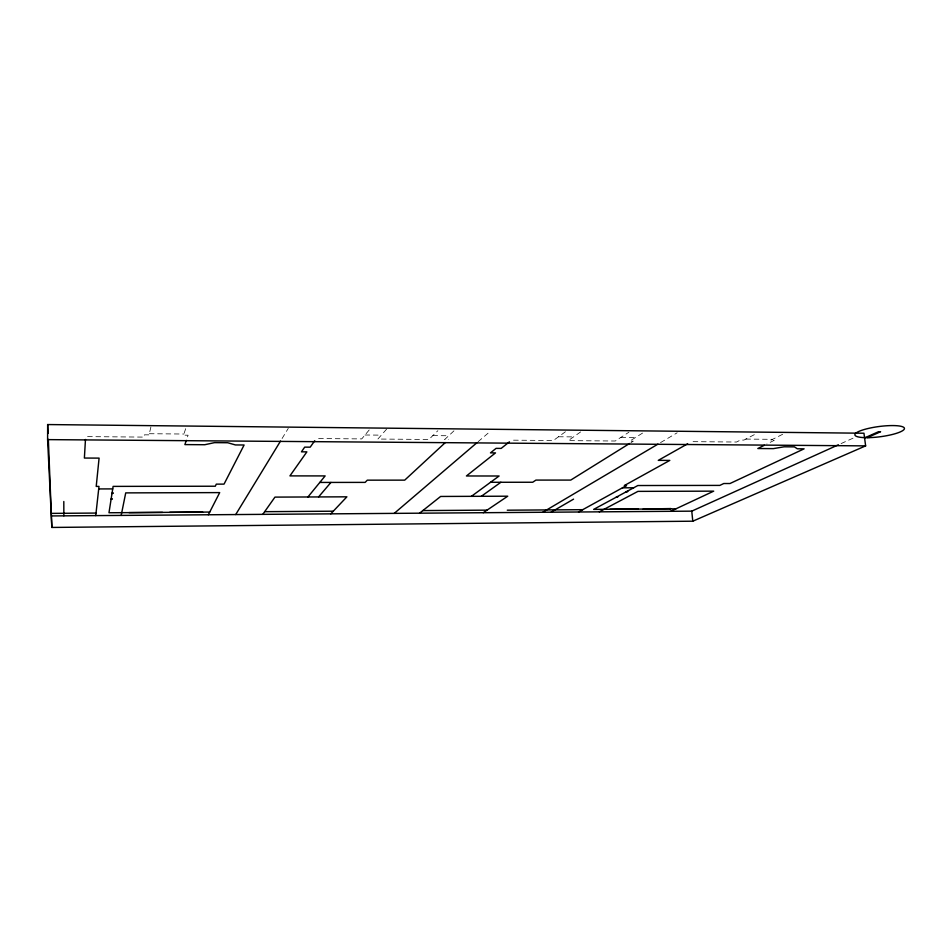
<?xml version="1.0" encoding="UTF-8"?>
<svg xmlns="http://www.w3.org/2000/svg" width="952" height="952" viewBox="0 0 952 952"><rect width="100%" height="100%" fill="white"/><g stroke="black" fill="none" stroke-linecap="round" stroke-linejoin="round"><path stroke-width="0.71" stroke-dasharray="4.76 3.57" d="M150.892 426.996L149.059 434.862L144.418 434.826L143.919 437.099L85.632 436.611M185.664 428.697L183.534 435.159L188.091 435.207L186.759 439.086M282.078 438.527L288.254 428.388M369.174 429.995L361.736 438.908L316.302 438.527M386.595 429.162L377.896 439.039L428.888 439.467L437.872 430.697M453.937 430.863L444.596 439.598L448.487 439.634M478.106 441.716L490.411 431.197M565.428 431.756L553.374 440.502L511.545 440.157M580.637 431.91L568.249 440.621L615.23 441.014L628.903 432.22M642.541 433.1L629.712 441.133L633.294 441.169L630.795 442.716M660.521 442.62L677.158 432.791M754.329 434.659L743.94 440.074L740.358 440.05L736.598 442.025L691.485 441.645M782.627 434.302L770.644 440.312L774.19 440.348L766.812 444.037M841.08 443.584L854.539 437.503M364.997 434.993L381.335 435.147M432.839 435.611L448.701 435.754M558.527 436.766L573.544 436.897M620.954 437.337L635.567 437.468M149.321 433.719L183.915 434.029M745.844 439.086L772.619 439.324"/><path stroke-width="1.43" d="M51.848 527.444L47.6 439.622L47.659 424.556L863.952 433.231L865.63 445.881L692.794 521.196L51.848 527.444L48.338 439.36M85.466 439.479L84.383 458.055L99.091 458.114L96.211 486.412L98.984 486.412L95.747 515.603M121.178 515.413L125.724 492.886L219.698 492.6L208.345 514.758M129.032 512.616L162.53 512.39M186.318 440.383L184.878 444.596L204.775 444.727L214.486 442.644L227.695 442.74L235.418 444.941L244.105 445L224.041 484.128L216.306 484.14L215.283 486.222L113.109 486.389L108.98 512.759L209.726 512.057M169.718 512.331L202.657 512.105M235.715 514.556L280.531 441.062M262.776 514.354L274.95 497.111L346.885 496.825L330.772 513.854M314.755 440.728L310.197 447.166L304.688 447.131L301.451 451.831L306.889 451.855L289.92 475.893L325.132 475.917L307.936 496.98M318.575 496.944L330.939 482.426M445.286 442.597L404.719 480.141L367.293 480.165L365.14 482.39L319.812 482.438M394.235 513.378L476.988 442.668M419.558 513.188L440.633 496.456L507.737 496.194L483.247 512.712M509.439 441.835L501.157 448.404L496.075 448.368L490.482 452.866L495.504 452.902L466.42 475.976L499.11 476L471.395 496.337M481.319 496.301L500.883 482.271M629.546 443.501L570.748 480.082L535.94 480.094L532.703 482.248L490.542 482.283M542.735 512.271L657.963 444.132M551.101 512.2L573.568 499.145M687.653 443.81L658.272 460.363L669.803 460.411L624.333 485.556L626.547 485.556L578.518 511.998M599.284 511.843L637.947 491.375L713.702 491.149L670.624 511.307M609.982 509.296L637.971 508.784L637.328 509.106M764.349 445.262L757.828 448.523L773.357 448.63L784.115 446.797L794.42 446.869L797.312 448.785L804.107 448.832L730.005 483.521L723.782 483.521L719.831 485.401L637.852 485.532L593.631 509.403L675.92 508.832M643.195 509.058L670.803 508.558L670.137 508.88M51.884 515.936L691.759 511.153L838.391 444.798M865.225 437.646L878.529 431.708L880.588 431.732L867.26 437.67M264.668 511.676L333.271 511.2M422.843 510.581L487.067 510.141M51.765 513.378L96.033 513.068M507.285 510.201L582.731 509.677M112.074 493.041L113.336 493.029L111.991 493.576M626.785 491.506L627.796 491.506L625.88 491.994M111.146 498.919L112.384 498.907L111.063 499.431M616.944 496.825L617.943 496.813L616.075 497.289M98.71 488.935L112.717 488.9M622.441 487.817L633.675 487.793M47.6 439.622L865.63 445.881M691.759 511.153L692.794 521.196M47.659 424.556L48.064 433.434M63.808 501.502L63.855 515.841M868.974 437.646L863.642 437.599A24.966 5.141 -7.5 0 1 869.402 428.198A24.966 5.141 -7.5 0 1 904.436 428.543A24.966 5.141 -7.5 0 1 868.974 437.646"/></g></svg>
